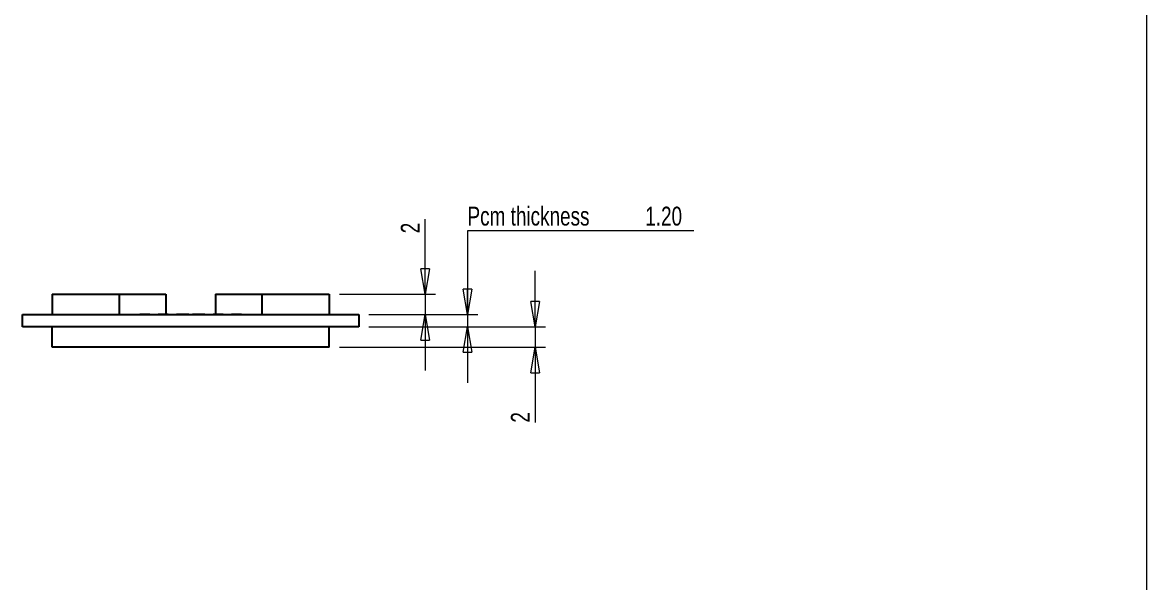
# Model space of a CAD drawing. Header units: millimetres. Extents: x 10 to 205, y 5 to 297.
# Drawn here: x 94.8 to 205.1, y 164.5 to 219.4 of the extents above; entities that cross this region are included whole.
import ezdxf

# ---------------------------------------------------------------- set-up
doc = ezdxf.new("R2010")
doc.units = ezdxf.units.MM
doc.styles.add('SLDTEXTSTYLE0', font='TXT', dxfattribs={"width": 0.75})
doc.dimstyles.new('SLDDIMSTYLE2', dxfattribs={"dimtxt": 1.852083, "dimasz": 2.5, "dimexe": 0, "dimexo": 0.0625, "dimgap": 0.463021, "dimtad": 1, "dimrnd": 1e-09, "dimzin": 12, "dimdsep": 46, "dimtxsty": 'SLDTEXTSTYLE0', "dimblk1": 'CLOSED', "dimblk2": 'CLOSED', "dimsah": 1, "dimcen": 0.09, "dimadec": 0, "dimazin": 3, "dimtfac": 1, "dimtmove": 0, "dimatfit": 0, "dimldrblk": 'CLOSED', "dimfxl": 1, "dimfrac": 2, "dimtolj": 1, "dimtzin": 12, "dimarcsym": 0})
doc.dimstyles.new('SLDDIMSTYLE4', dxfattribs={"dimtxt": 1.852083, "dimasz": 2.5, "dimexe": 0, "dimexo": 0.0625, "dimgap": 0.463021, "dimtad": 0, "dimtih": 1, "dimtoh": 1, "dimrnd": 1e-09, "dimzin": 4, "dimdsep": 46, "dimtxsty": 'SLDTEXTSTYLE0', "dimblk1": 'CLOSED', "dimblk2": 'CLOSED', "dimsah": 1, "dimcen": 0.09, "dimadec": 0, "dimazin": 1, "dimtfac": 1, "dimtmove": 0, "dimatfit": 0, "dimldrblk": 'CLOSED', "dimfxl": 1, "dimfrac": 2, "dimtolj": 1, "dimtzin": 12, "dimarcsym": 0})

# ---------------------------------------------------------------- blocks, each defined once
blk = doc.blocks.new('_Closed')
at = {"color": 0, "linetype": 'ByBlock', "lineweight": -2}
for p, q in [((-1, 0.166667), (0, 0)), ((-1, 0.166667), (-1, -0.166667)), ((0, 0), (-1, -0.166667)), ((0, 0), (-1, 0))]:
    blk.add_line(p, q, dxfattribs=at)
blk = doc.blocks.new('_D_10')
at = {"color": 7, "linetype": 'Continuous', "lineweight": 0}
for p, q in [((160.67, 198.96), (138.45, 198.96)), ((138.45, 198.96), (138.45, 190.75)), ((128.78, 190.75), (139.45, 190.75)), ((138.45, 190.75), (138.45, 189.55)), ((128.78, 189.55), (139.45, 189.55)), ((138.45, 189.55), (138.45, 184.05))]:
    blk.add_line(p, q, dxfattribs=at)
at = {"color": 7, "linetype": 'Continuous', "lineweight": 18, "xscale": 2.5, "yscale": 2.5}
for p, rotation in [((138.45, 190.75), 270), ((138.45, 189.55), 90)]:
    blk.add_blockref('_Closed', p, dxfattribs=dict(at, rotation=rotation))
at = {"color": 7, "linetype": 'Continuous', "lineweight": 18, "attachment_point": 1, "style": 'SLDTEXTSTYLE0'}
for s, insert, char_height in [('Pcm thickness', (138.45, 201.34), 1.8521), ('1.20', (155.89, 201.34), 1.852)]:
    blk.add_mtext(s, dxfattribs=dict(at, insert=insert, char_height=char_height))
blk = doc.blocks.new('_D_11')
at = {"color": 7, "linetype": 'Continuous', "lineweight": 0}
for p, q in [((145.09, 189.55), (145.09, 195.05)), ((128.78, 189.55), (146.09, 189.55)), ((145.09, 189.55), (145.09, 187.55)), ((125.88, 187.55), (146.09, 187.55)), ((145.09, 187.55), (145.09, 180.15))]:
    blk.add_line(p, q, dxfattribs=at)
at = {"color": 7, "linetype": 'Continuous', "lineweight": 18, "xscale": 2.5, "yscale": 2.5}
for p, rotation in [((145.09, 189.55), 270), ((145.09, 187.55), 90)]:
    blk.add_blockref('_Closed', p, dxfattribs=dict(at, rotation=rotation))
at = {"color": 7, "linetype": 'Continuous', "lineweight": 18, "insert": (142.71, 180.15), "char_height": 1.85, "attachment_point": 1, "rotation": 90, "style": 'SLDTEXTSTYLE0'}
blk.add_mtext('2', dxfattribs=at)
blk = doc.blocks.new('_D_12')
at = {"color": 7, "linetype": 'Continuous', "lineweight": 0}
for p, q in [((134.3, 192.75), (134.3, 200.1)), ((125.88, 192.75), (135.3, 192.75)), ((134.3, 192.75), (134.3, 190.75)), ((128.78, 190.75), (135.3, 190.75)), ((134.3, 190.75), (134.3, 185.25))]:
    blk.add_line(p, q, dxfattribs=at)
at = {"color": 7, "linetype": 'Continuous', "lineweight": 18, "xscale": 2.5, "yscale": 2.5}
for p, rotation in [((134.3, 192.75), 270), ((134.3, 190.75), 90)]:
    blk.add_blockref('_Closed', p, dxfattribs=dict(at, rotation=rotation))
at = {"color": 7, "linetype": 'Continuous', "lineweight": 18, "insert": (131.91, 198.73), "char_height": 1.85, "attachment_point": 1, "rotation": 90, "style": 'SLDTEXTSTYLE0'}
blk.add_mtext('2', dxfattribs=at)

msp = doc.modelspace()

# ---------------------------------------------------------------- linework, layer by layer
at = {"color": 7, "linetype": 'Continuous', "lineweight": 18}
msp.add_line((205.057, 297.215), (205.078, 5.215), dxfattribs=at)
at = {"color": 7, "linetype": 'Continuous', "lineweight": 25}
for p, q in [((97.683, 192.748), (97.683, 190.748)), ((97.683, 192.748), (104.283, 192.748)), ((104.283, 192.748), (104.283, 190.748)), ((104.283, 192.748), (108.858, 192.748)), ((108.858, 192.748), (108.858, 190.798)), ((113.708, 192.748), (113.708, 190.798)), ((113.708, 192.748), (118.283, 192.748)), ((118.283, 192.748), (118.283, 190.748)), ((118.283, 192.748), (124.883, 192.748)), ((124.883, 192.748), (124.883, 190.748)), ((94.783, 189.548), (94.783, 190.748)), ((94.783, 190.748), (127.783, 190.748)), ((106.283, 190.798), (106.283, 190.748)), ((106.283, 190.798), (107.283, 190.798)), ((107.283, 190.798), (107.283, 190.748)), ((108.083, 190.798), (108.083, 190.748)), ((108.083, 190.798), (109.083, 190.798)), ((109.083, 190.798), (109.083, 190.748)), ((109.883, 190.798), (109.883, 190.748)), ((109.883, 190.798), (110.883, 190.798)), ((110.883, 190.798), (110.883, 190.748)), ((110.883, 190.798), (111.108, 190.798)), ((111.108, 190.798), (111.108, 190.748)), ((111.458, 190.798), (111.458, 190.748)), ((111.458, 190.798), (111.683, 190.798)), ((111.683, 190.798), (111.683, 190.748)), ((111.683, 190.798), (112.683, 190.798)), ((112.683, 190.798), (112.683, 190.748)), ((113.483, 190.798), (113.483, 190.748)), ((113.483, 190.798), (114.483, 190.798)), ((114.483, 190.798), (114.483, 190.748)), ((115.283, 190.798), (115.283, 190.748)), ((115.283, 190.798), (116.283, 190.798)), ((116.283, 190.798), (116.283, 190.748)), ((127.783, 190.748), (127.783, 189.548)), ((127.783, 189.548), (94.783, 189.548)), ((97.683, 187.548), (97.683, 189.548)), ((124.883, 187.548), (124.883, 189.548)), ((124.883, 187.548), (97.683, 187.548))]:
    msp.add_line(p, q, dxfattribs=at)

# ---------------------------------------------------------------- dimensions: what is measured, and where the dimension line sits
at = {"color": 7, "linetype": 'Continuous', "lineweight": 18}
dim = msp.add_linear_dim(base=(138.448, 189.548), p1=(127.783, 190.748), p2=(127.783, 189.548), angle=90, text='Pcm thickness <>', dimstyle='SLDDIMSTYLE4', dxfattribs=at)
dim.commit()
dim.dimension.update_dxf_attribs({"geometry": '_D_10', "text_midpoint": (138.448, 200.427), "dimtype": 160})
for base, p1, p2, picture, middle in [((134.302, 190.748), (124.883, 192.748), (127.783, 190.748), '_D_12', (134.302, 199.416)), ((145.093, 187.548), (127.783, 189.548), (124.883, 187.548), '_D_11', (145.093, 180.831))]:
    dim = msp.add_linear_dim(base=base, p1=p1, p2=p2, angle=90, dimstyle='SLDDIMSTYLE2', dxfattribs=at)
    dim.commit()
    dim.dimension.update_dxf_attribs({"geometry": picture, "text_midpoint": middle, "dimtype": 160})

doc.saveas('drawing.dxf')
